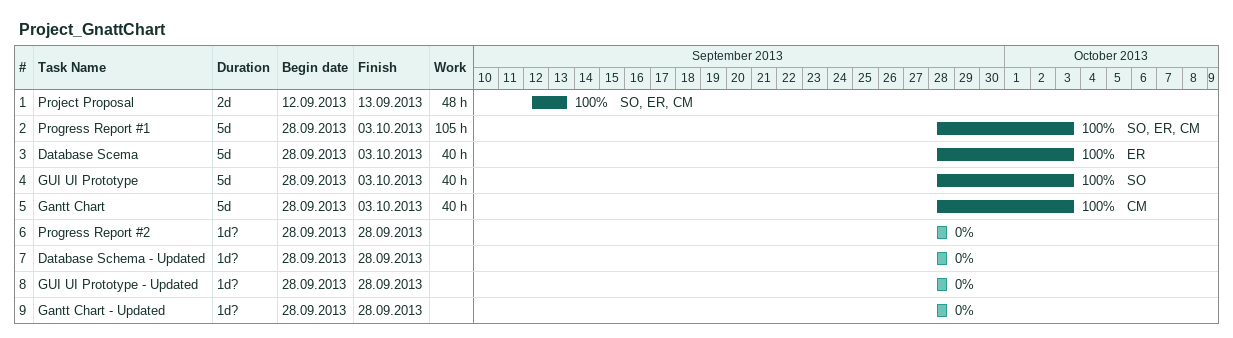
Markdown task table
Project_GnattChart

| ID | Task | Duration | Start | Finish | Resources | % complete | Work (h) |
|---|---|---|---|---|---|---|---|
| 1 | Project Proposal | 2d | 2013-09-12 | 2013-09-13 | SO, ER, CM | 100 | 48 |
| 2 | Progress Report #1 | 5d | 2013-09-28 | 2013-10-03 | SO, ER, CM | 100 | 105 |
| 3 | Database Scema | 5d | 2013-09-28 | 2013-10-03 | ER | 100 | 40 |
| 4 | GUI UI Prototype | 5d | 2013-09-28 | 2013-10-03 | SO | 100 | 40 |
| 5 | Gantt Chart | 5d | 2013-09-28 | 2013-10-03 | CM | 100 | 40 |
| 6 | Progress Report #2 | 1d? | 2013-09-28 | 2013-09-28 |  | 0 |  |
| 7 | Database Schema - Updated | 1d? | 2013-09-28 | 2013-09-28 |  | 0 |  |
| 8 | GUI UI Prototype - Updated | 1d? | 2013-09-28 | 2013-09-28 |  | 0 |  |
| 9 | Gantt Chart - Updated | 1d? | 2013-09-28 | 2013-09-28 |  | 0 |  |
